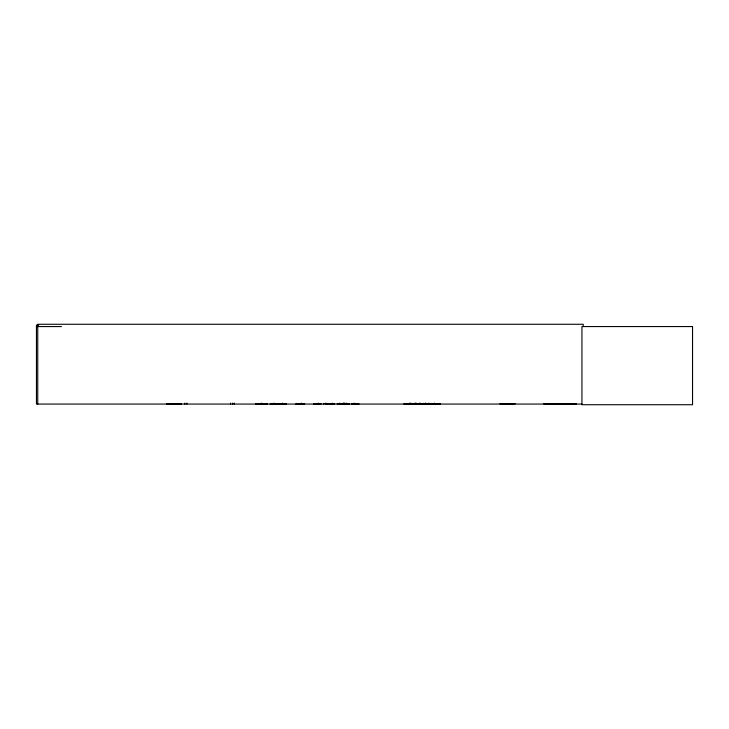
<?xml version="1.0" encoding="UTF-8"?>
<svg xmlns="http://www.w3.org/2000/svg" width="729" height="729" viewBox="0 0 729 729"><rect width="100%" height="100%" fill="white"/><g stroke="black" fill="none" stroke-linecap="round" stroke-linejoin="round"><path stroke-width="1.09" d="M544.235 404.066L544.244 403.547L576.074 403.547L576.083 404.039L576.074 403.547L575.983 404.039L544.226 404.021L544.235 403.547M544.235 403.784L576.074 403.757M414.209 404.039L414.218 403.419M295.874 404.066L304.458 403.984M313.479 404.066L320.714 403.984M270.04 404.066L286.297 403.984M403.994 403.984L440.289 403.984M414.509 403.984L414.555 403.474M423.731 403.984L423.786 403.474M432.589 403.984L432.634 403.474M334.465 403.984L323.594 403.474M342.038 403.984L342.111 403.474M348.881 403.984L348.945 403.474M270.495 403.984L270.577 403.474M274.596 403.984L274.678 403.474M38.728 325.098L36.45 325.098L36.45 404.066L582.088 404.066M36.45 326.565L61.455 326.565M166.877 403.556L181.475 403.556M271.27 403.556L285.868 403.556M500.231 403.556L514.82 403.556M166.85 403.748L181.503 403.766M271.243 403.766L285.896 403.766M500.194 403.748L514.847 403.748M166.859 404.021L181.485 404.021M359.06 404.039L351.825 403.984M500.212 404.021L514.838 404.021M565.367 403.984L565.285 403.474M285.886 403.984L285.814 403.474L285.732 404.066M281.786 403.984L281.713 403.474L281.631 404.066M337.409 403.984L349.382 403.984M330.501 403.984L330.437 403.474M340.844 403.984L340.78 403.474M440.024 403.984L439.97 403.474M431.131 403.966L431.067 403.419M421.553 403.984L421.581 403.474L421.453 404.066M575.983 403.547L575.992 404.048M583.227 326.565L583.227 324.277L37.735 324.277L37.735 404.066M565.203 403.419L565.203 404.066M553.484 403.419L553.484 404.066M439.924 403.419L439.924 404.066M434.666 403.255L434.666 404.066M434.347 403.255L434.347 404.066M432.689 403.419L432.689 404.066M430.693 403.419L430.675 404.066M429.035 403.255L429.035 404.066M428.716 403.255L428.716 404.066M425.809 403.255L425.809 404.066M425.49 403.255L425.417 404.066M425.098 403.255L425.098 404.066M423.831 403.419L423.831 404.066M423.44 403.419L423.431 404.066M421.891 403.474L421.936 404.066L421.836 403.419M420.815 403.419L420.815 404.066M420.186 403.255L420.186 404.066M419.795 403.255L419.858 404.066M419.476 403.255L419.476 404.066M416.277 403.255L416.277 404.066M415.958 403.255L415.958 404.066M415.557 403.255L415.557 404.066M415.238 403.255L415.238 404.066M414.61 403.419L414.61 404.066M414.3 403.419L414.3 404.066M413.58 403.419L413.58 404.066M412.304 403.419L412.304 404.066M411.593 403.419L411.593 404.066M410.655 403.255L410.655 404.066M410.327 403.255L410.327 404.066M409.935 403.255L409.935 404.066M409.616 403.255L409.616 404.066M405.078 403.419L405.078 404.066M404.358 403.419L404.358 404.066M358.531 403.419L358.531 404.066M354.176 403.255L354.176 404.066M353.939 403.255L353.939 404.066M351.697 403.419L351.697 404.066M348.963 403.419L349.018 404.066M346.767 403.255L346.767 404.066M346.53 403.255L346.53 404.066M344.826 403.091L344.826 404.066M344.124 403.419L344.124 404.066L344.061 403.255M343.769 403.255L343.769 404.066M343.213 403.091L343.213 404.066M342.174 403.419L342.174 404.066M340.725 403.419L340.725 404.066M339.76 403.255L339.76 404.066M339.523 403.255L339.523 404.066M337.281 403.419L337.281 404.066M334.602 403.419L334.602 404.066M332.36 403.255L332.36 404.066M332.123 403.255L332.123 404.066M330.374 403.419L330.374 404.066M327.758 403.419L327.758 404.066M326.009 403.255L326.009 404.066M325.772 403.255L325.772 404.066M323.53 403.419L323.53 404.066M320.851 403.419L320.851 404.066M318.609 403.255L318.609 404.066M318.363 403.255L318.363 404.066M314.008 403.419L314.008 404.066M304.576 403.419L304.576 404.066M301.524 403.255L301.524 404.066M301.241 403.255L301.241 404.066M296.339 403.419L296.339 404.066M282.533 403.255L282.533 404.066M282.396 403.255L282.396 404.066M274.751 403.419L274.751 404.066M273.995 403.255L273.995 404.066M273.849 403.255L273.849 404.066M270.65 403.419L270.65 404.066M267.297 403.419L267.288 404.066L255.569 404.039L255.569 403.419M261.629 403.255L261.647 404.066M261.219 403.255L261.237 404.066M234.291 403.091L234.291 404.066M232.679 403.091L232.679 404.066M230.574 403.091L230.574 404.066M186.897 403.091L186.897 404.066M184.792 403.091L184.792 404.066M692.55 326.565L581.942 326.565L581.942 404.723L692.55 404.723L692.55 326.565"/></g></svg>
